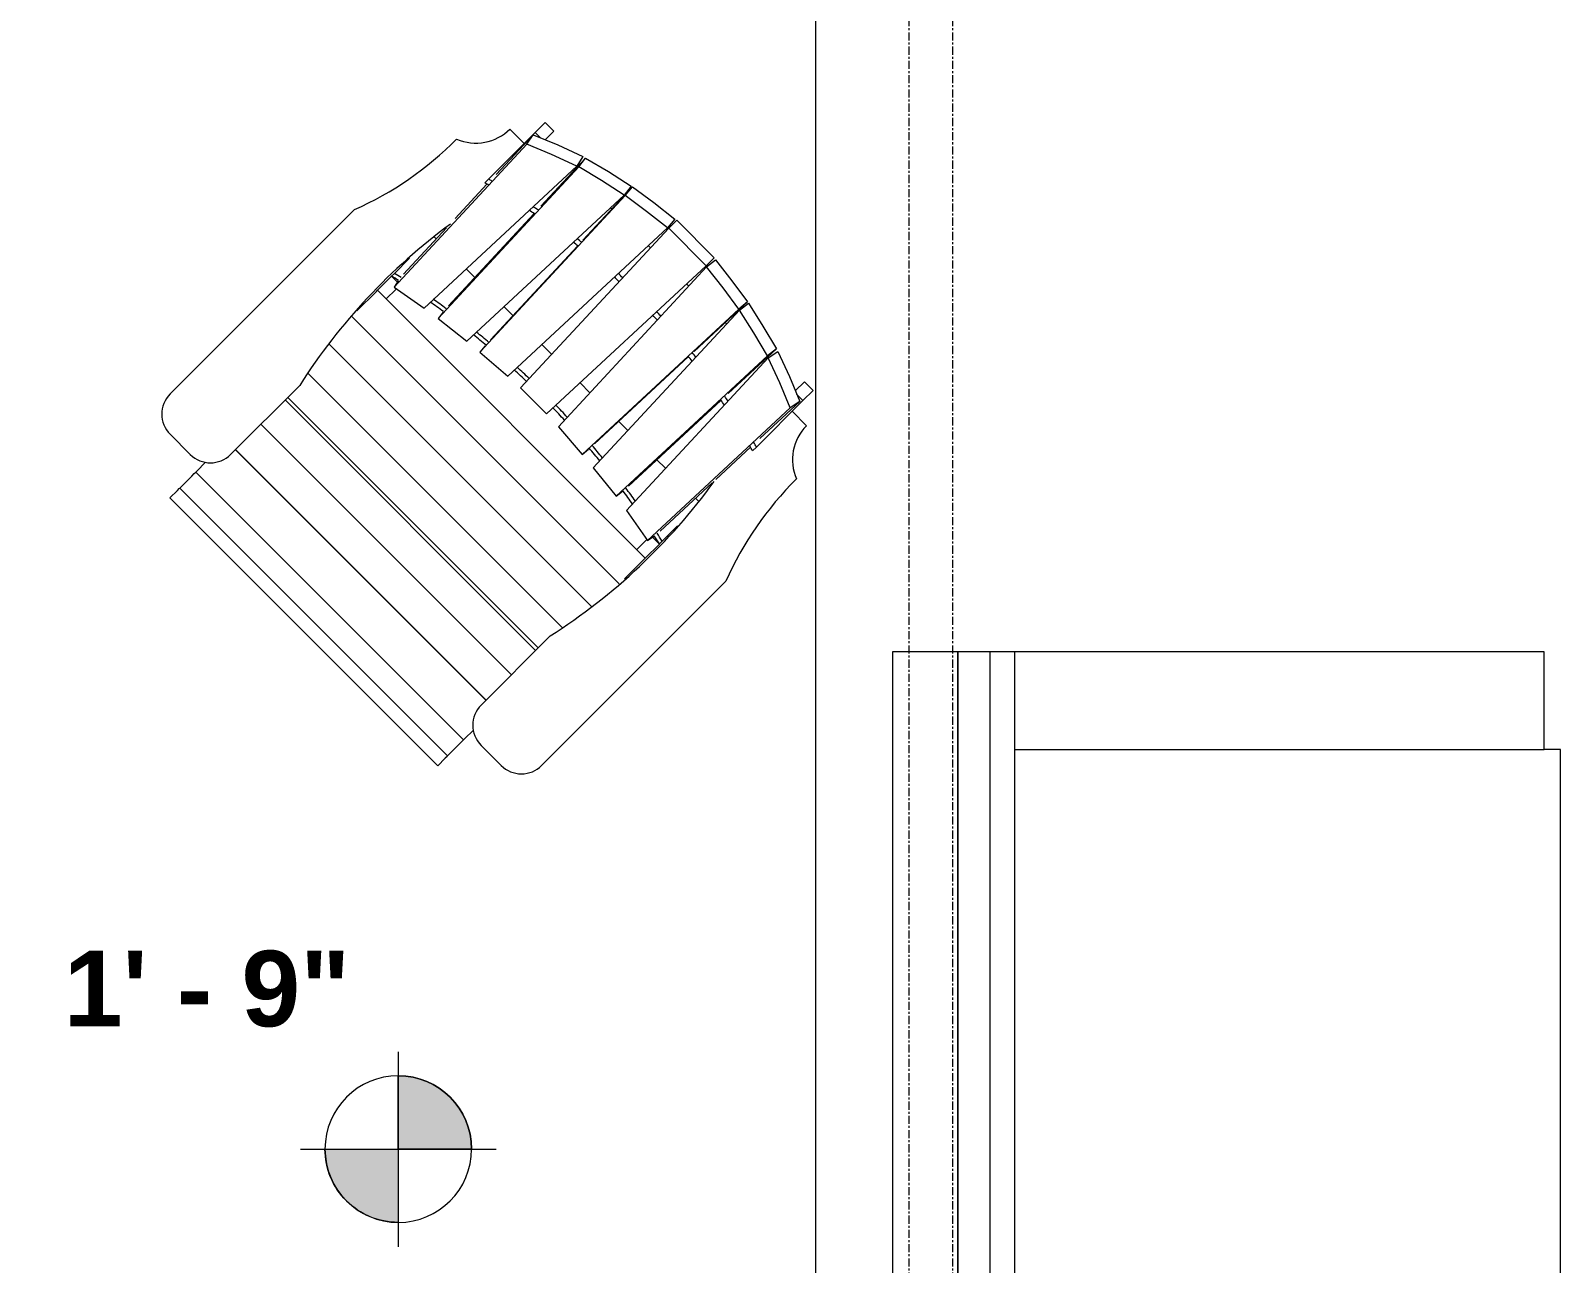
# Model space of a CAD drawing. Header units: inches. Extents: x -3276 to -1807, y 8217 to 9015.
# Drawn here: x -2678.5 to -2584.6, y 8501.5 to 8577.2 of the extents above; entities that cross this region are included whole.
import ezdxf

# ---------------------------------------------------------------- set-up
doc = ezdxf.new("R2010")
doc.units = ezdxf.units.IN
doc.header["$MEASUREMENT"] = 0
doc.linetypes.add('Grid Line 1_2_', pattern=[0.8749999999999999, 0.4999999999999999, -0.125, 0.125, -0.125])
for name, color, linetype, lineweight in [('A-ANNO-DIMS-1', 211, 'Continuous', 30), ('A-FLOR', 192, 'Continuous', 18), ('G-ANNO-DIMS', 111, 'Continuous', 9), ('I-FURN', 30, 'Continuous', 9), ('S-GRID-1', 1, 'Grid Line 1_2_', 9)]:
    doc.layers.add(name, color=color, linetype=linetype, lineweight=lineweight)
doc.styles.add('Arial_B', font='arialbd.ttf', dxfattribs={"height": 4.642857142857141})
doc.styles.add('Century Gothic_B', font='GOTHICB.TTF', dxfattribs={"height": 4.499999999999996})
doc.dimstyles.new('OD__1__Tol__', dxfattribs={"dimscale": 12, "dimtxt": 4.698757213728865, "dimasz": 0.5, "dimexe": 0.375, "dimexo": 0.2500000000000001, "dimgap": 0.06250000000000001, "dimtad": 1, "dimdec": 0, "dimzin": 3, "dimdsep": 46, "dimlunit": 4, "dimtxsty": 'Century Gothic_B', "dimblk1": 'OBLIQUE', "dimblk2": 'OBLIQUE', "dimsah": 1, "dimcen": 0.09, "dimdle": 0.375, "dimazin": 0, "dimtfac": 1, "dimtdec": 4, "dimtix": 1, "dimtmove": 0, "dimatfit": 3, "dimfxl": 1, "dimtvp": 1, "dimtfill": 1, "dimfrac": 2, "dimtolj": 1, "dimtzin": 0, "dimlwd": 30, "dimlwe": 30, "dimarcsym": 2})

# ---------------------------------------------------------------- blocks, each defined once
blk = doc.blocks.new('Couch-Both_Arms-Generic - 62_ x 40_-1089659-FLOOR PLAN - 1ST FLOOR')
at = {"layer": 'I-FURN'}
for p, q in [((31.00000000000023, 19.99999999999986), (-30.99999999999994, 19.99999999999986)), ((-30.99999999999994, 19.99999999999986), (-30.99999999999994, 15.99999999999987)), ((31.00000000000024, 15.99999999999987), (31.00000000000024, 19.99999999999986)), ((-30.99999999999992, 15.99999999999987), (31.00000000000025, 15.99999999999987)), ((30.99999999999942, 15.99999999999991), (-31.00000000000013, 15.99999999999991)), ((-31.00000000000013, 15.99999999999991), (-31.00000000000013, 12.50000000000048)), ((30.99999999999942, 12.50000000000048), (30.99999999999942, 15.99999999999991)), ((-31.00000000000013, 14.00000000000048), (30.99999999999942, 14.00000000000048)), ((-30.9999999999998, 12.50000000000056), (-30.9999999999998, -20.0000000000004)), ((-31.00000000000013, 12.50000000000048), (30.99999999999942, 12.50000000000048)), ((-24.99999999999969, -20.0000000000004), (-24.99999999999969, 12.50000000000041)), ((25.00000000000018, 12.50000000000044), (25.00000000000018, -20.00000000000069)), ((31.00000000000029, -20.00000000000069), (31.00000000000029, 12.50000000000044)), ((-30.9999999999998, -20.0000000000004), (-24.99999999999969, -20.0000000000004)), ((-24.99999999999967, -20.00000000000038), (-24.99999999999967, -21.00000000000058)), ((25.00000000000052, -21.00000000000058), (25.00000000000052, -20.0000000000007)), ((25.00000000000018, -20.00000000000069), (31.00000000000029, -20.00000000000069)), ((-24.99999999999967, -21.00000000000058), (25.00000000000052, -21.00000000000058))]:
    blk.add_line(p, q, dxfattribs=at)
blk = doc.blocks.new('Adirondack_chair_13489 - Adirondack_chair_13489-1099683-FLOOR PLAN - 1ST FLOOR')
at = {"layer": 'I-FURN'}
for p, q in [((-5.135684212634975, 4.922407513560326), (-5.045873053332419, 4.232526413973475)), ((-4.873436619707183, 0.4716436757647475), (-5.040407155719225, 4.934727560664853)), ((-4.978756096249513, 4.242197960380827), (-5.040407155719225, 4.934727560664854)), ((-1.810527912500868, 5.376692318779493), (-1.748876853031156, 4.684162718495466)), ((-1.67339315812866, 5.411745260293364), (1.576605631748779, 5.414343747924713)), ((-1.673393158128659, 5.411745260293365), (-1.672745942166592, 4.71686425798749)), ((1.577252847710846, 4.719462745618836), (-1.672745942166593, 4.716864257987487)), ((-1.672745942166592, 4.71686425798749), (-1.172746128339352, -8.640470423651578)), ((1.077253033883496, -8.638671470676021), (1.577252847710847, 4.719462745618836)), ((1.576605631748779, 5.414343747924713), (1.577252847710846, 4.719462745618836)), ((1.652089326652671, 4.684162718495469), (1.713740386122383, 5.376692318779488)), ((4.943619629340564, 4.934727560664869), (4.776649093328521, 0.4716436757647575)), ((4.943619629340701, 4.934727560664834), (4.881968569870988, 4.242197960380814)), ((4.949085526953918, 4.232526413973472), (5.038896686256474, 4.922407513560321)), ((-11.62499999999884, 3.067520914791718), (-11.62499999999885, 3.945988662466689)), ((-11.62499999999885, 3.945988662466703), (-10.87499999999885, 3.945988662466703)), ((-10.87499999999886, 3.945988662466703), (-10.87499999999885, 3.19119143682118)), ((-8.505809151181701, 4.104996084037344), (-8.364275872363425, 3.422599991342897)), ((-8.179804842573708, 0.1215237666121056), (-8.330470587674343, 4.158966021761466)), ((-8.240659428371787, 3.469084922174614), (-8.330470587674343, 4.158966021761466)), ((-5.533913097670437, -8.954730770268352), (-5.045873053332588, 4.232526413973443)), ((-4.978756096249513, 4.242197960380827), (-4.488649026784357, -8.85825087238694)), ((-2.24626361794037, -8.686890208591445), (-1.748876853031333, 4.68416271849545)), ((1.652089326652671, 4.684162718495469), (2.149476091561709, -8.686890208591432)), ((4.391861500405694, -8.858250872386922), (4.881968569870851, 4.242197960380846)), ((4.949085526953918, 4.232526413973472), (5.437125571291769, -8.95473077026833)), ((8.23368306129567, 4.15896602176149), (8.083017316195036, 0.1215237666121616)), ((8.233683061295785, 4.158966021761461), (8.143871901993228, 3.46908492217461)), ((8.267488345984942, 3.422599991342847), (8.409021624803213, 4.104996084037295)), ((10.87500000000083, 3.150861269637345), (10.87500000000083, 3.945717280898549)), ((10.87500000000083, 3.945717280898563), (11.62500000000083, 3.945717280898563)), ((11.62500000000085, 3.945717280898563), (11.62500000000084, 3.067517816990165)), ((-11.17403681916233, 3.073094638405708), (-11.62499999999898, 3.073094638405708)), ((-11.62499999999898, 3.073094638405718), (-11.62499999999899, -0.9714785699406078)), ((-11.50174381736594, -0.4445253119418102), (-11.62499999999903, 2.886622875065786)), ((-11.48346672118076, 2.204226782371337), (-11.62499999999903, 2.886622875065786)), ((-8.831270671233792, -9.364790911314973), (-8.364275872363581, 3.422599991342846)), ((-8.289948987433949, 3.073094638405705), (-8.37703978825836, 3.073094638405705)), ((-8.240659428371787, 3.469084922174614), (-7.767722758537412, -9.204363136795472)), ((-4.970760728516935, 3.073094638405703), (-5.088781834684632, 3.073094638405703)), ((-1.611215365643995, 3.073094638405701), (-1.808806609107446, 3.073094638405701)), ((1.712019082729135, 3.073094638405698), (1.515628691689703, 3.073094638405698)), ((4.991994308306209, 3.073094638405696), (4.873973202138512, 3.073094638405696)), ((7.670935232158742, -9.204363136795445), (8.143871901993114, 3.469084922174642)), ((8.280252261880133, 3.073094638405693), (8.193161461055398, 3.073094638405694)), ((8.267488345984942, 3.422599991342847), (8.734483144855151, -9.36479091131497)), ((11.62500000000101, 3.073094638405692), (11.07724929278401, 3.073094638405692)), ((11.52821247362048, 2.886622875065745), (11.38667919480222, 2.204226782371293)), ((11.52821247362038, 2.886622875065791), (11.4049562909873, -0.4445253119417222)), ((11.62500000000078, -0.9714785699405492), (11.62500000000101, 3.073094638405692)), ((-11.62499999999901, 2.130683721686285), (-12.87499999999883, 2.130683721686288)), ((-11.48346672118076, 2.204226782371337), (-11.04084415471031, -9.75818620437342)), ((10.94405662833167, -9.758186204373418), (11.38667919480211, 2.204226782371343)), ((12.87500000000081, 2.130683721686287), (11.62500000000097, 2.130683721686284)), ((-7.868597486730064, -8.218007742405996), (-8.156334023524504, -0.507431916240188)), ((-4.561691827775846, -7.861222650842425), (-4.854712588319622, -0.0288453610564785)), ((4.758412519336833, -0.01581573738717634), (4.464904301397183, -7.861222650842425)), ((8.060365063428852, -0.4854965114970692), (7.771809960351392, -8.218007742405975)), ((-11.62499999999925, -0.9714785699406131), (-11.62499999999925, -1.300256930032423)), ((-11.36499013563886, -4.140459821838594), (-11.47138000118071, -1.265144359808502)), ((11.37540416727355, -1.243207383934072), (11.26820260926021, -4.140459821838543)), ((11.62500000000078, -1.300256930032359), (11.62500000000078, -0.9714785699405492)), ((11.25721649276697, -4.437372976675187), (11.09608031957479, -8.79227396195334)), ((-11.19286784595343, -8.792273961953342), (-11.33626521809889, -4.916785641290932)), ((-11.30221528708979, -5.837026423749399), (-11.48800059395079, -5.837026423749399)), ((-7.957448868812096, -5.837026423749399), (-8.702436909923724, -5.837026423749399)), ((-4.637419987440344, -5.837026423749399), (-5.418531669504765, -5.837026423749399)), ((-1.277686336205414, -5.837026423749399), (-2.140252181436268, -5.837026423749399)), ((2.043464655057457, -5.837026423749399), (1.182119625219524, -5.837026423749399)), ((5.321744143125949, -5.837026423749399), (4.540632461061541, -5.837026423749399)), ((8.605649383545023, -5.837026423749399), (7.860661342433286, -5.837026423749399)), ((11.48800059395255, -5.837026423749399), (11.22820538516844, -5.837026423749399)), ((-16.12499999999878, -8.119316278313633), (-16.12499999999883, -24.11931627831372)), ((-11.62499999999901, -7.826507056985541), (-11.62499999999901, -9.146116144251359)), ((-4.53352368781275, -8.354171439978481), (-4.488649026784358, -8.85825087238694)), ((4.391861500405694, -8.858250872386922), (4.437485540271319, -8.345753628004516)), ((11.6250000000007, -9.146116144251284), (11.62500000000082, -7.826507056981611)), ((16.12500000000082, -24.11931627831372), (16.12500000000076, -8.119316278313633)), ((-11.62499999999934, -9.390432422571356), (-11.62499999999934, -9.146116144251348)), ((-11.13284418661148, -9.31461234795387), (-11.0408441547103, -9.75818620437342)), ((-11.0408441547103, -9.75818620437342), (-8.831270671233794, -9.364790911314977)), ((-7.831308536339767, -8.715931335569124), (-7.767722758537412, -9.204363136795472)), ((-7.767722758537412, -9.204363136795472), (-5.533913097670438, -8.954730770268352)), ((-4.488649026784358, -8.85825087238694), (-2.24626361794037, -8.686890208591448)), ((-1.172746128339349, -8.640470423651577), (1.077253033883496, -8.638671470676025)), ((2.149476091561706, -8.686890208591434), (4.391861500405695, -8.858250872386922)), ((5.437125571291769, -8.954730770268329), (7.670935232158743, -9.204363136795445)), ((7.670935232158742, -9.204363136795445), (7.736699556219396, -8.699196913033552)), ((8.734483144855151, -9.364790911314973), (10.94405662833167, -9.758186204373418)), ((10.94405662833167, -9.758186204373418), (11.0424239096929, -9.283912952101293)), ((11.6250000000007, -9.146116144251284), (11.6250000000007, -9.390432422571287)), ((-11.62499999999885, -10.632696009495), (-11.62499999999885, -9.39267381794433)), ((-11.62499999999885, -9.392673817943963), (-11.11737781635821, -9.392673817943963)), ((-10.87499999999885, -9.756117908637325), (-10.87499999999885, -10.63269600949491)), ((10.87500000000083, -10.63297827241266), (10.87500000000083, -9.774533998652814)), ((11.02054050832014, -9.39294519951211), (11.62500000000083, -9.39294519951211)), ((11.62500000000083, -9.39294519951211), (11.62500000000083, -10.63269450450578)), ((11.62499999999318, -10.6205448764791), (-11.62500000000682, -10.6205448764791)), ((-11.62499999999901, -10.71747212346462), (-11.62499999999901, -10.62061940488726)), ((-11.624999999999, -12.41253622853861), (-11.62499999999901, -10.71747212346462)), ((11.62500000000097, -10.62061940488726), (11.62500000000098, -10.71747212346462)), ((11.62500000000098, -10.71747212346426), (11.62500000000098, -12.41253622853948)), ((11.60039373981181, -12.8634010964879), (-11.60039373982528, -12.8634010964879)), ((11.38068649276289, -15.0524419177901), (-11.38068649277636, -15.05244191779002)), ((11.02114388030077, -17.23298665339757), (-11.02114388031441, -17.23298665339757)), ((-10.87499999999883, -24.11931627831372), (-10.87499999999884, -18.11931627831357)), ((10.87500000000082, -18.11931627831358), (10.87500000000082, -24.11931627831372)), ((10.87500000000083, -19.16515163407841), (-10.8749999999989, -19.16515163407847)), ((10.87499999999318, -19.38610551370138), (-10.87500000000648, -19.38610551370112)), ((10.87499999999301, -21.49543982232049), (-10.87500000000665, -21.49543982232049)), ((-10.8749999999988, -23.69520934355471), (10.8750000000008, -23.69520934355471)), ((10.87499999999318, -23.7055642598543), (-10.87500000000648, -23.7055642598543)), ((-14.37499999999882, -25.86931627831371), (-12.62499999999882, -25.86931627831371)), ((-11.62499999999899, -26.30580933614269), (-11.62499999999899, -25.53894486143918)), ((11.62500000000099, -25.5389448614394), (11.62500000000099, -26.30580933614269)), ((12.6250000000008, -25.86931627831371), (14.37500000000081, -25.86931627831371)), ((-11.624999999999, -26.39542293562068), (-11.62499999999899, -26.30580933614269)), ((-11.62499999999898, -26.53492968713397), (-11.62499999999899, -26.39555114862502)), ((-11.62500000000682, -26.39635466667007), (11.62499999999318, -26.39635466667016)), ((-11.62499999999898, -26.73841024996589), (-11.62499999999898, -26.53492968713397)), ((-11.624999999999, -27.7577461730651), (-11.62499999999898, -26.73841024996588)), ((11.62500000000098, -26.30580933614269), (11.62500000000098, -26.39542293562068)), ((11.62500000000099, -26.39555114862507), (11.625000000001, -26.53492968713397)), ((11.625000000001, -26.53492968713397), (11.625000000001, -26.73841024996589)), ((11.625000000001, -26.73841024996588), (11.62500000000098, -27.7577461730651)), ((-11.62499999999901, -27.782629994816), (-11.624999999999, -27.7577461730651)), ((-11.62499999999898, -27.8249455281731), (-11.62499999999898, -27.78111286400854)), ((-11.62500000000682, -27.7829167343138), (11.62499999999318, -27.7829167343138)), ((-11.62499999999898, -27.98383136943017), (-11.62499999999898, -27.8249455281731)), ((-11.62499999999901, -28.63496767834385), (-11.62499999999898, -27.98383136943017)), ((11.62500000000098, -27.7577461730651), (11.62500000000098, -27.782629994816)), ((11.625000000001, -27.78111286400854), (11.625000000001, -27.8249455281731)), ((11.625000000001, -27.8249455281731), (11.625000000001, -27.98383136943017)), ((11.625000000001, -27.98383136943017), (11.62500000000098, -28.63496767834385)), ((-11.62499999999901, -28.64177785639392), (-11.62499999999901, -28.63496767834385)), ((-11.62500000000682, -28.64177785639859), (11.62499999999318, -28.6417778563985)), ((11.62500000000098, -28.63496767834385), (11.62500000000098, -28.64177785639392))]:
    blk.add_line(p, q, dxfattribs=at)
at = {"layer": 'I-FURN', "flags": 128}
for points in [[(-8.330470587674343, 4.158966021761467), (-6.754872792514184, 4.563219318237156), (-5.135684212634975, 4.922407513560326)], [(-5.040407155719225, 4.934727560664849), (-3.435630493779437, 5.17907434753667), (-1.810527912500877, 5.376692318779492)], [(1.713740386122341, 5.376692318779493), (3.338842967400903, 5.179074347536669), (4.943619629340692, 4.934727560664837)], [(5.038896686256442, 4.922407513560324), (6.658085266135639, 4.563219318237151), (8.23368306129579, 4.158966021761461)], [(-11.62499999999903, 2.886622875065788), (-10.10292033418923, 3.515997713829314), (-8.505809151181701, 4.104996084037342)], [(-5.045873053332419, 4.232526413973475), (-6.665061633211628, 3.873338218650305), (-8.240659428371785, 3.469084922174616)], [(-1.748876853031165, 4.684162718495466), (-3.373979434309725, 4.486544747252643), (-4.978756096249513, 4.242197960380824)], [(4.881968569870979, 4.242197960380816), (3.277191907931191, 4.486544747252645), (1.652089326652628, 4.684162718495472)], [(8.143871901993235, 3.469084922174611), (6.568274106833083, 3.873338218650302), (4.949085526953886, 4.232526413973477)], [(8.40902162480318, 4.104996084037301), (10.00613280781071, 3.515997713829274), (11.52821247362049, 2.886622875065746)], [(-8.364275872363427, 3.422599991342894), (-9.961387055370958, 2.833601621134866), (-11.48346672118076, 2.20422678237134)], [(11.38667919480222, 2.204226782371297), (9.864599528992434, 2.833601621134826), (8.267488345984907, 3.422599991342853)]]:
    blk.add_lwpolyline(points, dxfattribs=at)
at = {"layer": 'I-FURN'}
for centre, radius, start, end in [((-15.81785701123242, 2.122972592981919), 2.942867113899745, 291.2761150275941, 0.1501310179897161), ((15.81785701123441, 2.122972592981917), 2.942867113899747, 179.8498689820114, 248.7238849724062), ((-35.54560283000178, -0.6828307594798237), 20.79569982358241, 339.0472906252865, 0.1749937437752831), ((35.54560283000377, -0.6828307594798254), 20.79569982358242, 179.8250062562258, 200.952709374714), ((25.2581777871176, -10.11931627831377), 37.00819553822323, 171.3952312100039, 192.4840799548477), ((-25.25817778711562, -10.11931627831377), 37.00819553822323, 347.5159200451523, 9.040982980664594), ((-14.37499999999882, -24.11931627831371), 1.750000000000004, 180, 269.9999999999993), ((-12.62499999999883, -24.11931627831371), 1.749999999999999, 269.9999999999995, 359.9999999999994), ((12.62500000000082, -24.11931627831371), 1.750000000000004, 179.9999999999999, 269.999999999999), ((14.37500000000081, -24.11931627831371), 1.749999999999998, 269.999999999999, 359.9999999999991)]:
    blk.add_arc(centre, radius, start, end, dxfattribs=at)
for centre, major_axis, ratio, start_param, end_param in [((8.913586714609883e-13, -35.21769475756214), (39.48660714285627, 0), 0.8987940462991657, 1.693270237287708, 1.703164686236783), ((8.913586714609883e-13, -34.88891639747033), (39.48660714285626, 0), 0.8987940462991664, 1.693583790272511, 1.702851372064028), ((8.913586714609883e-13, -35.21769475756214), (39.48660714285626, 0), 0.8987940462991658, 1.608944820122585, 1.619403852135295), ((8.913586714609883e-13, -34.88891639747033), (39.48660714285626, 0), 0.8987940462991661, 1.609256489514484, 1.619093092329067), ((8.913586714609883e-13, -35.21769475756214), (39.48660714285625, 0), 0.8987940462991666, 1.524648106443257, 1.535068355795804), ((8.913586714609883e-13, -34.88891639747033), (39.48660714285626, 0), 0.898794046299166, 1.524958866249501, 1.534756705027282), ((8.913586714609883e-13, -35.21769475756214), (39.48660714285625, 0), 0.8987940462991669, 1.440920238126131, 1.450789718316239), ((8.913586714609883e-13, -34.88891639747033), (39.48660714285627, 0), 0.8987940462991657, 1.4412335522989, 1.450476165331453), ((8.913586714609883e-13, -34.88891639747033), (39.48660714285624, 0), 0.898794046299167, 1.863766419297356, 1.869627746627848), ((8.913586714609883e-13, -35.21769475756214), (39.48660714285627, 0), 0.8987940462991659, 1.778108827597055, 1.788215510717877), ((8.913586714609883e-13, -34.88891639747033), (39.48660714285625, 0), 0.8987940462991667, 1.778534140659516, 1.78789898342019), ((8.913586714609883e-13, -35.21769475756214), (39.48660714285624, 0), 0.8987940462991669, 1.355928652629993, 1.365939490570351), ((8.913586714609883e-13, -34.88891639747033), (39.48660714285628, 0), 0.8987940462991654, 1.356245179927698, 1.365514177507904), ((8.913586714609883e-13, -34.88891639747033), (39.48660714285629, 0), 0.8987940462991652, 1.271964906961965, 1.280239390193944), ((8.913586714609883e-13, -35.21769475756214), (39.48660714285627, 0), 0.8987940462991657, 1.86259743537392, 1.869627746627841), ((8.913586714609883e-13, -35.21769475756214), (39.48660714285624, 0), 0.8987940462991674, 1.271964906961957, 1.280751169345653), ((8.585263419650688e-13, -54.9576699371723), (49.82954545454432, 0), 0.9454542058576795, 1.728847536679214, 1.748622411985935), ((8.585263419650688e-13, -55.2019862154923), (49.82954545454434, 0), 0.9454542058576786, 1.661495371970966, 1.681784361409153), ((8.585263419650688e-13, -54.9576699371723), (49.82954545454432, 0), 0.9454542058576793, 1.661679072868944, 1.681601427576102), ((8.585263419650688e-13, -55.2019862154923), (49.82954545454434, 0), 0.9454542058576787, 1.594714281119161, 1.615485517958555), ((8.585263419650688e-13, -54.9576699371723), (49.82954545454433, 0), 0.945454205857679, 1.594897882545868, 1.615303063435615), ((8.585263419650688e-13, -55.2019862154923), (49.82954545454432, 0), 0.9454542058576791, 1.5280502260187, 1.548796850263425), ((8.585263419650688e-13, -54.9576699371723), (49.82954545454433, 0), 0.9454542058576789, 1.528232680541648, 1.548613259825961), ((8.585263419650688e-13, -55.2019862154923), (49.82954545454432, 0), 0.9454542058576793, 1.461766505675028, 1.482042522884644), ((8.585263419650688e-13, -54.9576699371723), (49.82954545454434, 0), 0.9454542058576785, 1.46194943950809, 1.481858821986681), ((8.585263419650688e-13, -54.9576699371723), (49.82954545454435, 0), 0.9454542058576785, 1.394961429798469, 1.414678526013822), ((8.585263419650688e-13, -54.9576699371723), (49.82954545454432, 0), 0.9454542058576796, 1.796321303054109, 1.806261476403099), ((8.585263419650688e-13, -55.2019862154923), (49.82954545454434, 0), 0.9454542058576784, 1.796262799919868, 1.806261476403092), ((8.585263419650688e-13, -55.2019862154923), (49.82954545454434, 0), 0.9454542058576785, 1.72873276852436, 1.748805970876609), ((8.585263419650688e-13, -55.2019862154923), (49.82954545454432, 0), 0.9454542058576793, 1.394777870907781, 1.414793294168666), ((8.585263419650688e-13, -55.2019862154923), (49.82954545454431, 0), 0.9454542058576797, 1.335331177186707, 1.347237860695757), ((8.585263419650688e-13, -54.9576699371723), (49.82954545454435, 0), 0.945454205857678, 1.335331177186714, 1.347179357561527)]:
    blk.add_ellipse(centre, major_axis=major_axis, ratio=ratio, start_param=start_param, end_param=end_param, dxfattribs=at)
blk = doc.blocks.new('_Oblique')
at = {"color": 0, "linetype": 'ByBlock', "lineweight": -2}
blk.add_line((-0.5, -0.5), (0.5, 0.5), dxfattribs=at)
blk = doc.blocks.new('DIMBLOCK9-FLOOR PLAN - 1ST FLOOR')
at = {"layer": 'A-ANNO-DIMS-1', "color": 0, "lineweight": 30, "transparency": 16777216}
for p, q in [((-3096.018705068918, 8697.069381505367), (-3096.018705068918, 8413.069381505366)), ((-3077.336683847667, 8692.569381505367), (-3100.518705068918, 8692.569381505367)), ((-2640.336683847732, 8417.569381505366), (-3100.518705068918, 8417.569381505366))]:
    blk.add_line(p, q, dxfattribs=at)
at = {"layer": 'Defpoints', "color": 0, "transparency": 16777216}
for p in [(-3074.336683847667, 8692.569381505367), (-3096.018705068918, 8417.569381505366), (-2637.336683847732, 8417.569381505366)]:
    blk.add_point(p, dxfattribs=at)
at = {"layer": 'A-ANNO-DIMS-1', "color": 0, "lineweight": 30, "transparency": 16777216, "xscale": 5.999999999999999, "yscale": 5.999999999999999, "zscale": 5.999999999999999}
for p, rotation in [((-3096.018705068918, 8692.569381505367), 90), ((-3096.018705068918, 8417.569381505366), 270)]:
    blk.add_blockref('_Oblique', p, dxfattribs=dict(at, rotation=rotation))
at = {"layer": 'A-ANNO-DIMS-1', "color": 0, "transparency": 16777216, "insert": (-3099.075299239603, 8555.069381505364), "char_height": 4.499999999999996, "attachment_point": 5, "rotation": 90, "style": 'Century Gothic_B', "bg_fill": 3, "box_fill_scale": 1.25, "bg_fill_color": 256, "bg_fill_true_color": 13158600, "bg_fill_transparency": 0}
blk.add_mtext('\\A1;22\'-11"', dxfattribs=at)
blk = doc.blocks.new('DIMBLOCK10-FLOOR PLAN - 1ST FLOOR')
at = {"layer": 'A-ANNO-DIMS-1', "color": 0, "lineweight": 30, "transparency": 16777216}
for p, q in [((-3074.336683847665, 8689.569381505364), (-3074.336683847665, 8362.535014114748)), ((-2631.83668384772, 8396.069381505362), (-2631.83668384772, 8362.535014114748)), ((-3078.836683847665, 8367.035014114748), (-2627.33668384772, 8367.035014114748))]:
    blk.add_line(p, q, dxfattribs=at)
at = {"layer": 'Defpoints', "color": 0, "transparency": 16777216}
for p in [(-3074.336683847665, 8692.569381505364), (-2631.83668384772, 8399.069381505362), (-2631.83668384772, 8367.035014114748)]:
    blk.add_point(p, dxfattribs=at)
at = {"layer": 'A-ANNO-DIMS-1', "color": 0, "lineweight": 30, "transparency": 16777216, "xscale": 5.999999999999999, "yscale": 5.999999999999999, "zscale": 5.999999999999999, "rotation": 180}
blk.add_blockref('_Oblique', (-3074.336683847665, 8367.035014114748), dxfattribs=at)
at = {"layer": 'A-ANNO-DIMS-1', "color": 0, "lineweight": 30, "transparency": 16777216, "xscale": 5.999999999999999, "yscale": 5.999999999999999, "zscale": 5.999999999999999}
blk.add_blockref('_Oblique', (-2631.83668384772, 8367.035014114748), dxfattribs=at)
at = {"layer": 'A-ANNO-DIMS-1', "color": 0, "transparency": 16777216, "insert": (-2853.086683847692, 8370.148202439492), "char_height": 4.499999999999996, "attachment_point": 5, "style": 'Century Gothic_B', "bg_fill": 3, "box_fill_scale": 1.25, "bg_fill_color": 256, "bg_fill_true_color": 13158600, "bg_fill_transparency": 0}
blk.add_mtext('\\A1;36\'-11"', dxfattribs=at)
blk = doc.blocks.new('Spot Elevations - Spot Elevation - Target Filled-1560264-FLOOR PLAN - 1ST FLOOR')
at = {"layer": 'G-ANNO-DIMS'}
h = blk.add_hatch(color=256, dxfattribs=at)
edge = h.paths.add_edge_path(flags=0)
edge.add_line((1.249000902703301e-16, 0), (-0.09374999999999985, 0))
edge.add_arc((5.724587470723462e-16, -3.434752482434078e-16), 0.09375000000000037, 90.00000000000063, 180.0000000000002, ccw=False)
edge.add_line((1.249000902703301e-16, 0.09375000000000007), (1.249000902703301e-16, 0))
h = blk.add_hatch(color=256, dxfattribs=at)
edge = h.paths.add_edge_path(flags=0)
edge.add_line((1.249000902703301e-16, 0), (0.09375000000000029, 0))
edge.add_arc((2.289834988289385e-16, 6.245004513516504e-17), 0.09374999999999996, 269.99999999999955, 359.99999999999966, ccw=False)
edge.add_line((1.249000902703301e-16, -0.09375), (1.249000902703301e-16, 0))
for p, q in [((-2.706168622523819e-16, 0.1243846875261664), (-2.706168622523819e-16, -0.125)), ((1.249000902703301e-16, 0), (1.249000902703301e-16, 0.09375000000000007)), ((0.1250000000000001, 7.067913962433002e-16), (-0.1249999999999998, 7.067913962433002e-16)), ((-0.09374999999999985, 0), (1.249000902703301e-16, 0)), ((1.249000902703301e-16, 0), (1.249000902703301e-16, -0.09375)), ((0.09375000000000029, 0), (1.249000902703301e-16, 0))]:
    blk.add_line(p, q, dxfattribs=at)
blk.add_circle((1.249000902703301e-16, 0), 0.09375000000000007, dxfattribs=at)
for centre, radius, start, end in [((5.724587470723462e-16, -3.434752482434078e-16), 0.09375000000000037, 90.00000000000026, 179.9999999999999), ((2.289834988289385e-16, 6.245004513516504e-17), 0.09374999999999996, 269.9999999999992, 359.9999999999993)]:
    blk.add_arc(centre, radius, start, end, dxfattribs=at)

msp = doc.modelspace()

# ---------------------------------------------------------------- linework, layer by layer
at = {"layer": 'A-FLOR'}
msp.add_line((-2630.336683847664, 8616.381881505387), (-2630.336683847664, 8432.319381337622), dxfattribs=at)
at = {"layer": 'S-GRID-1'}
for p, q in [((-2621.899183847869, 8289.597217687255), (-2621.89918384787, 8978.717970084557)), ((-2624.586683847802, 8289.597217687255), (-2624.586683847803, 8941.694800477646))]:
    msp.add_line(p, q, dxfattribs=at)

# ---------------------------------------------------------------- block references
at = {"layer": 'I-FURN'}
for name, p, rotation in [('Adirondack_chair_13489 - Adirondack_chair_13489-1099683-FLOOR PLAN - 1ST FLOOR', (-2641.490703704722, 8560.552185053359), 315.0000000000001), ('Couch-Both_Arms-Generic - 62_ x 40_-1089659-FLOOR PLAN - 1ST FLOOR', (-2605.597173887787, 8508.069381421506), 90.00000000000017)]:
    msp.add_blockref(name, p, dxfattribs=dict(at, rotation=rotation))

# ---------------------------------------------------------------- next in the draw order: dimensions: what is measured, and where the dimension line sits
at = {"layer": 'A-ANNO-DIMS-1'}
dim = msp.add_linear_dim(base=(-3096.018705068918, 8417.569381505366), p1=(-3074.336683847665, 8692.569381505364), p2=(-2637.336683847731, 8417.569381505362), angle=89.99999999999991, dimstyle='OD__1__Tol__', override={"dimpost": '<>', "dimfxl": 516.3274155029378}, dxfattribs=at)
dim.commit()
dim.dimension.update_dxf_attribs({"geometry": 'DIMBLOCK9-FLOOR PLAN - 1ST FLOOR', "text_midpoint": (-3099.075299239603, 8555.069381505364)})

# ---------------------------------------------------------------- next in the draw order: dimensions: what is measured, and where the dimension line sits
dim = msp.add_linear_dim(base=(-2631.83668384772, 8367.035014114748), p1=(-3074.336683847665, 8692.569381505364), p2=(-2631.83668384772, 8399.069381505362), dimstyle='OD__1__Tol__', override={"dimpost": '<>', "dimfxl": 530.9882296246808}, dxfattribs=at)
dim.commit()
dim.dimension.update_dxf_attribs({"geometry": 'DIMBLOCK10-FLOOR PLAN - 1ST FLOOR', "text_midpoint": (-2853.086683847692, 8370.148202439492)})

# ---------------------------------------------------------------- next in the draw order: block references
at = {"layer": 'G-ANNO-DIMS', "extrusion": (0, 0, -1), "xscale": 47.99999999999997, "yscale": 47.99999999999997, "zscale": 47.99999999999997}
msp.add_blockref('Spot Elevations - Spot Elevation - Target Filled-1560264-FLOOR PLAN - 1ST FLOOR', (2655.941114504455, 8508.554105986155), dxfattribs=at)

# ---------------------------------------------------------------- next in the draw order: texts
at = {"layer": 'G-ANNO-DIMS', "insert": (-2676.48056931077, 8520.727352228954), "char_height": 4.642857142857141, "width": 20.49469153515064, "attachment_point": 1, "line_spacing_factor": 0.9417779076525878, "style": 'Arial_B', "bg_fill": 3, "box_fill_scale": 1.25, "bg_fill_color": 256, "bg_fill_true_color": 13158600, "bg_fill_transparency": 0}
msp.add_mtext('1\' - 9"', dxfattribs=at)

doc.saveas('drawing.dxf')
